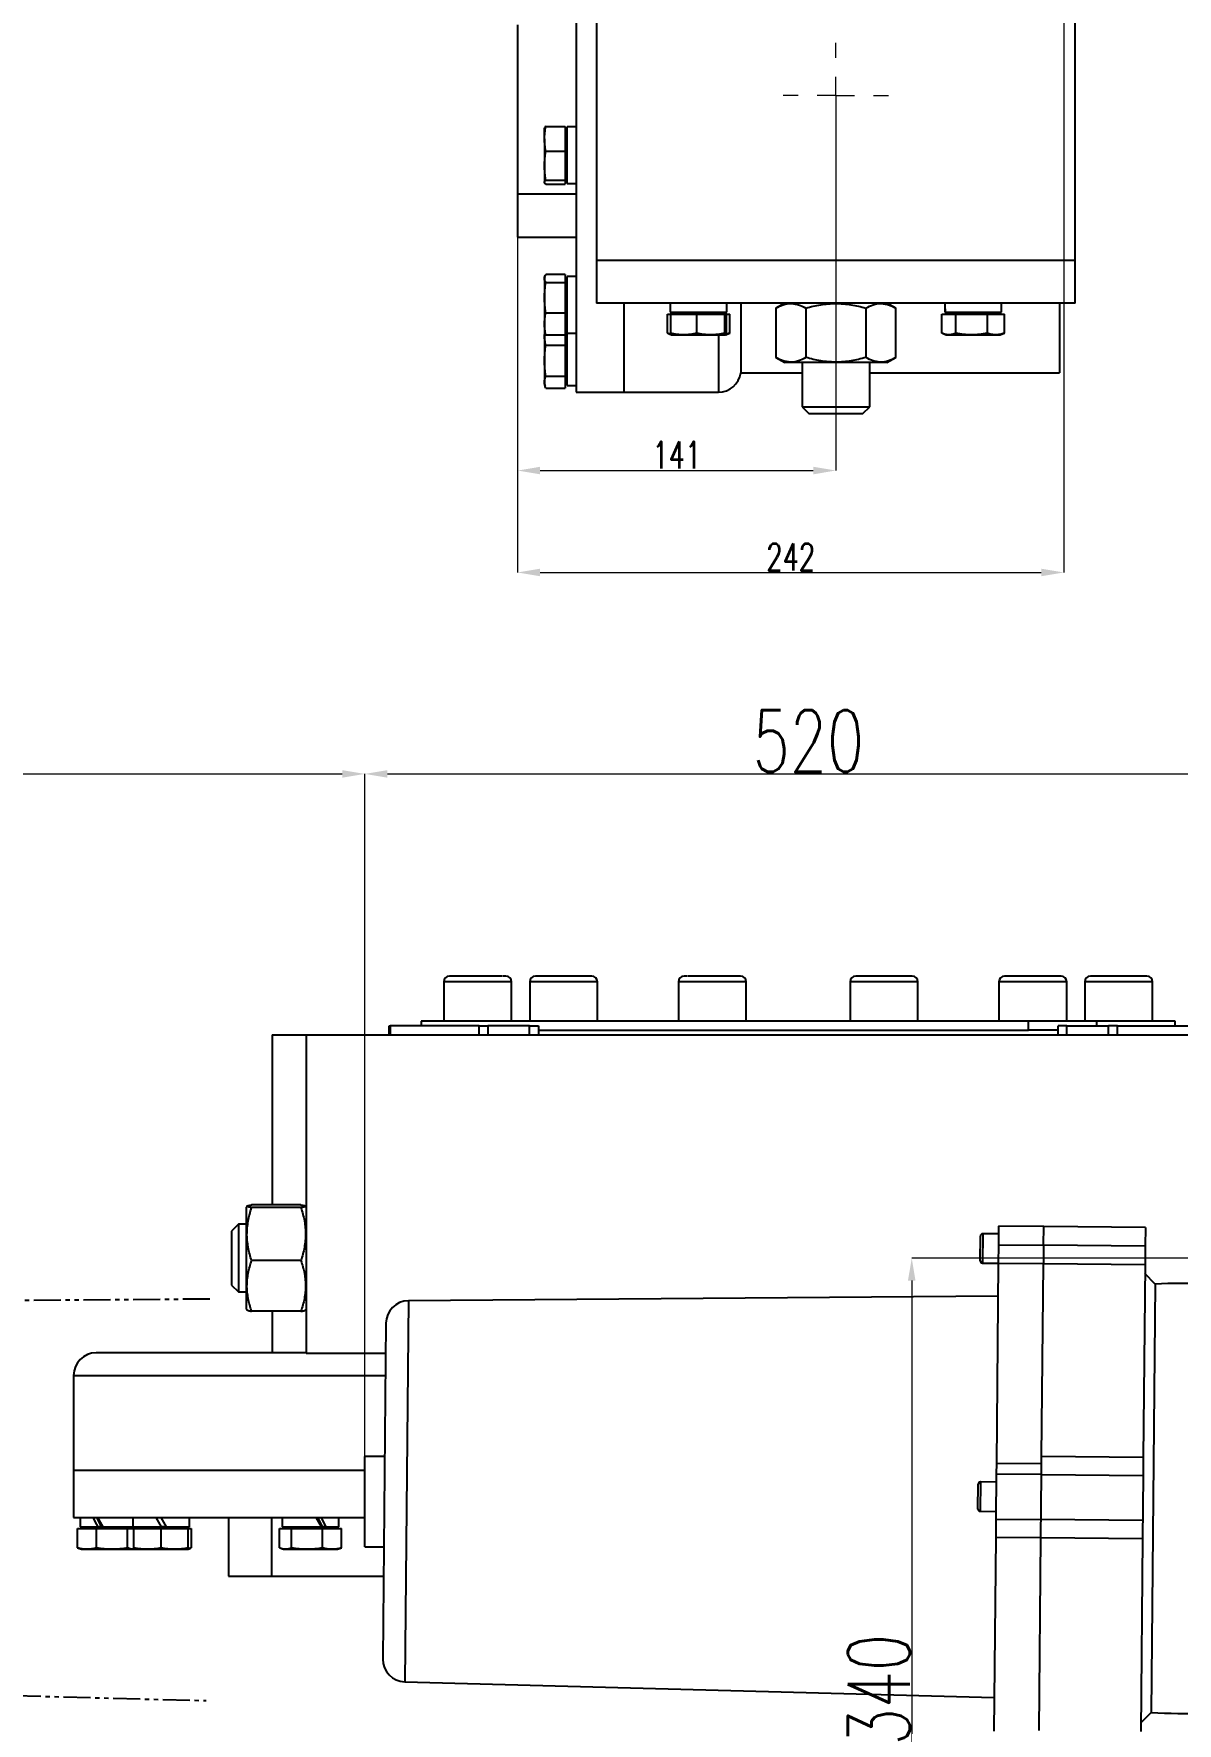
# Model space of a CAD drawing. Header units: millimetres. Extents: x 1486 to 4728, y 464 to 2757.
# Drawn here: x 2248 to 2754, y 871 to 1620 of the extents above; entities that cross this region are included whole.
import ezdxf

# ---------------------------------------------------------------- set-up
doc = ezdxf.new("R2010")
doc.units = ezdxf.units.MM
doc.linetypes.add('双点画线', pattern=[22, 12, -2, 2, -2, 2, -2])
for name, color, linetype, lineweight in [('10', 7, 'Continuous', 0), ('AM_5', 3, 'Continuous', 25), ('FORMAT', 7, 'Continuous', 18), ('标注', 3, 'Continuous', 13)]:
    doc.layers.add(name, color=color, linetype=linetype, lineweight=lineweight)
doc.styles.add('SLDTEXTSTYLE1', font='txt.shx', dxfattribs={"width": 0.7, "bigfont": 'gbcbig.shx'})
doc.dimstyles.new('SLDDIMSTYLE12$0', dxfattribs={"dimtxt": 12, "dimasz": 10, "dimexe": 0, "dimexo": 0.0625, "dimgap": 0.875, "dimtad": 1, "dimdec": 1, "dimlfac": 1.8, "dimrnd": 1e-09, "dimzin": 12, "dimdsep": 46, "dimtxsty": 'SLDTEXTSTYLE1', "dimcen": 0.09, "dimdle": 8.16, "dimclrd": 3, "dimclre": 3, "dimadec": 0, "dimazin": 3, "dimtfac": 1, "dimtdec": 1, "dimtofl": 0, "dimtmove": 0, "dimatfit": 3, "dimfxl": 0, "dimfrac": 2, "dimtolj": 1, "dimlwd": 5, "dimlwe": 5, "dimarcsym": 0})

# ---------------------------------------------------------------- blocks, each defined once
blk = doc.blocks.new('*D60')
at = {"layer": 'AM_5', "color": 3, "lineweight": 5, "transparency": 16777216}
blk.add_line((2394.29, 989.73), (2394.29, 1292.28), dxfattribs=at)
at = {"layer": 'AM_5', "color": 3, "linetype": 'Continuous', "lineweight": 5, "transparency": 16777216}
for p, q in [((2404.29, 1292.28), (2901.41, 1292.28)), ((2911.41, 1077.73), (2911.41, 1292.28))]:
    blk.add_line(p, q, dxfattribs=at)
at = {"layer": 'AM_5', "color": 3, "transparency": 16777216}
for points in [[(2404.29, 1293.94), (2404.29, 1290.61), (2394.29, 1292.28)], [(2901.41, 1293.94), (2901.41, 1290.61), (2911.41, 1292.28)]]:
    blk.add_solid(points, dxfattribs=at)
at = {"layer": 'Defpoints', "color": 0, "transparency": 16777216}
for p in [(2911.41, 1292.28), (2911.41, 1077.67), (2394.29, 989.67)]:
    blk.add_point(p, dxfattribs=at)
at = {"layer": 'AM_5', "color": 0, "transparency": 16777216, "insert": (2590.74, 1306.87), "char_height": 12, "width": 2.3333, "attachment_point": 5, "style": 'SLDTEXTSTYLE1'}
blk.add_mtext('\\A1;{\\H2.28571x;520}', dxfattribs=at)
blk = doc.blocks.new('*D62')
at = {"layer": 'Defpoints', "color": 0, "transparency": 16777216}
for p in [(2394.29, 1292.28), (2394.29, 989.67), (2045.16, 988.3)]:
    blk.add_point(p, dxfattribs=at)
at = {"layer": '标注', "color": 3, "lineweight": 5, "transparency": 16777216}
blk.add_line((2045.16, 988.36), (2045.16, 1292.28), dxfattribs=at)
at = {"layer": '标注', "color": 3, "linetype": 'Continuous', "lineweight": 5, "transparency": 16777216}
for p, q in [((2055.16, 1292.28), (2384.29, 1292.28)), ((2394.29, 989.73), (2394.29, 1292.28))]:
    blk.add_line(p, q, dxfattribs=at)
at = {"layer": '标注', "color": 3, "transparency": 16777216}
for points in [[(2055.16, 1293.94), (2055.16, 1290.61), (2045.16, 1292.28)], [(2384.29, 1293.94), (2384.29, 1290.61), (2394.29, 1292.28)]]:
    blk.add_solid(points, dxfattribs=at)
at = {"layer": '标注', "color": 0, "transparency": 16777216, "insert": (2210.04, 1304.58), "char_height": 10, "attachment_point": 5, "style": 'SLDTEXTSTYLE1'}
blk.add_mtext('\\A1;{\\H2.28571x;L*}', dxfattribs=at)
blk = doc.blocks.new('*D56')
at = {"layer": 'AM_5', "color": 3, "lineweight": 5, "transparency": 16777216}
blk.add_line((2911.34, 1077.67), (2636.54, 1077.67), dxfattribs=at)
at = {"layer": 'AM_5', "color": 3, "linetype": 'Continuous', "lineweight": 5, "transparency": 16777216}
for p, q in [((2636.54, 1067.67), (2636.54, 748.79)), ((2909.45, 738.79), (2636.54, 738.79))]:
    blk.add_line(p, q, dxfattribs=at)
at = {"layer": 'AM_5', "color": 3, "transparency": 16777216}
for points in [[(2634.87, 1067.67), (2638.2, 1067.67), (2636.54, 1077.67)], [(2634.87, 748.79), (2638.2, 748.79), (2636.54, 738.79)]]:
    blk.add_solid(points, dxfattribs=at)
at = {"layer": 'Defpoints', "color": 0, "transparency": 16777216}
for p in [(2911.41, 1077.67), (2636.54, 738.79), (2909.51, 738.79)]:
    blk.add_point(p, dxfattribs=at)
at = {"layer": 'AM_5', "color": 0, "transparency": 16777216, "insert": (2621.95, 886.35), "char_height": 12, "attachment_point": 5, "rotation": 90, "style": 'SLDTEXTSTYLE1'}
blk.add_mtext('\\A1;{\\H2.28571x;340}', dxfattribs=at)
blk = doc.blocks.new('SW_CENTERMARKSYMBOL_10')
at = {"layer": 'FORMAT', "color": 0}
for p, q in [((0, 1.667), (0, 2.333)), ((0, 0), (0, 0.833)), ((-1.667, 0), (-2.333, 0)), ((0, 0), (-0.833, 0)), ((0, 0), (0, -0.833)), ((0, 0), (0.833, 0)), ((1.667, 0), (2.333, 0)), ((0, -1.667), (0, -2.333))]:
    blk.add_line(p, q, dxfattribs=at)
blk = doc.blocks.new('*D69')
at = {"layer": 'AM_5', "color": 3, "linetype": 'Continuous', "lineweight": 5, "transparency": 16777216}
for p, q in [((2602.92, 1592.95), (2602.92, 1426.75)), ((2471.92, 1426.75), (2592.92, 1426.75))]:
    blk.add_line(p, q, dxfattribs=at)
at = {"layer": 'AM_5', "color": 3, "lineweight": 5, "transparency": 16777216}
blk.add_line((2461.92, 1530.07), (2461.92, 1426.75), dxfattribs=at)
at = {"layer": 'AM_5', "color": 3, "transparency": 16777216}
for points in [[(2471.92, 1428.42), (2471.92, 1425.08), (2461.92, 1426.75)], [(2592.92, 1428.42), (2592.92, 1425.08), (2602.92, 1426.75)]]:
    blk.add_solid(points, dxfattribs=at)
at = {"layer": 'Defpoints', "color": 0, "transparency": 16777216}
for p in [(2602.92, 1593.01), (2461.92, 1530.13), (2602.92, 1426.75)]:
    blk.add_point(p, dxfattribs=at)
at = {"layer": 'AM_5', "color": 0, "transparency": 16777216, "insert": (2532.42, 1433.62), "char_height": 12, "attachment_point": 5, "style": 'SLDTEXTSTYLE1'}
blk.add_mtext('\\A1;141', dxfattribs=at)
blk = doc.blocks.new('*D70')
at = {"layer": 'AM_5', "color": 3, "linetype": 'Continuous', "lineweight": 5, "transparency": 16777216}
for p, q in [((2703.92, 1635.61), (2703.92, 1381.57)), ((2471.92, 1381.57), (2693.92, 1381.57))]:
    blk.add_line(p, q, dxfattribs=at)
at = {"layer": 'AM_5', "color": 3, "lineweight": 5, "transparency": 16777216}
blk.add_line((2461.92, 1530.07), (2461.92, 1381.57), dxfattribs=at)
at = {"layer": 'AM_5', "color": 3, "transparency": 16777216}
for points in [[(2471.92, 1383.24), (2471.92, 1379.9), (2461.92, 1381.57)], [(2693.92, 1383.24), (2693.92, 1379.9), (2703.92, 1381.57)]]:
    blk.add_solid(points, dxfattribs=at)
at = {"layer": 'Defpoints', "color": 0, "transparency": 16777216}
for p in [(2703.92, 1635.67), (2461.92, 1530.13), (2703.92, 1381.57)]:
    blk.add_point(p, dxfattribs=at)
at = {"layer": 'AM_5', "color": 0, "transparency": 16777216, "insert": (2582.92, 1388.44), "char_height": 12, "attachment_point": 5, "style": 'SLDTEXTSTYLE1'}
blk.add_mtext('\\A1;242', dxfattribs=at)

msp = doc.modelspace()

# ---------------------------------------------------------------- linework, layer by layer
at = {"color": 7, "linetype": 'Continuous', "lineweight": 25}
for p, q in [((2487.924, 2099.838), (2487.924, 1461.51)), ((2496.924, 1627.01), (2496.924, 1520.01)), ((2708.924, 1520.01), (2708.924, 1627.01)), ((2461.924, 1624.358), (2461.924, 1549.269)), ((2473.824, 1573.794), (2473.824, 1578.489)), ((2473.824, 1573.794), (2473.824, 1561.897)), ((2474.5, 1579.291), (2483.024, 1579.291)), ((2483.024, 1579.291), (2483.024, 1568.298)), ((2483.824, 1577.489), (2483.024, 1578.289)), ((2487.924, 1579.039), (2483.824, 1579.039)), ((2483.824, 1553.939), (2483.824, 1579.039)), ((2474.5, 1568.298), (2483.024, 1568.298)), ((2483.024, 1568.298), (2483.024, 1555.496)), ((2473.824, 1561.897), (2473.824, 1554.592)), ((2474.5, 1555.496), (2483.024, 1555.496)), ((2474.5, 1553.687), (2483.024, 1553.687)), ((2483.024, 1555.496), (2483.024, 1553.687)), ((2483.024, 1554.689), (2483.824, 1555.489)), ((2483.824, 1553.939), (2487.924, 1553.939)), ((2487.924, 1549.269), (2461.924, 1549.269)), ((2461.924, 1549.269), (2461.924, 1530.135)), ((2461.924, 1530.135), (2487.924, 1530.135)), ((2483.024, 1513.649), (2474.5, 1513.649)), ((2483.024, 1513.649), (2483.024, 1510.063)), ((2487.924, 1512.815), (2483.824, 1512.815)), ((2483.824, 1487.715), (2483.824, 1512.815)), ((2496.924, 1520.01), (2496.924, 1501.01)), ((2496.924, 1520.01), (2708.924, 1520.01)), ((2708.924, 1501.01), (2708.924, 1520.01)), ((2473.98, 1512.692), (2473.824, 1512.265)), ((2473.824, 1512.265), (2473.824, 1511.856)), ((2473.824, 1511.856), (2473.824, 1503.371)), ((2474.5, 1510.063), (2483.024, 1510.063)), ((2483.824, 1511.265), (2483.024, 1512.065)), ((2483.024, 1510.063), (2483.024, 1496.679)), ((2473.824, 1503.371), (2473.824, 1491.78)), ((2708.924, 1501.01), (2496.924, 1501.01)), ((2508.924, 1501.01), (2508.924, 1461.51)), ((2529.563, 1501.01), (2529.563, 1496.91)), ((2554.663, 1496.91), (2554.663, 1501.01)), ((2560.811, 1501.01), (2560.811, 1470.01)), ((2580.299, 1501.01), (2576.366, 1498.739)), ((2576.366, 1498.739), (2576.366, 1476.881)), ((2589.645, 1498.739), (2589.645, 1476.881)), ((2616.204, 1498.739), (2616.204, 1476.881)), ((2629.483, 1498.739), (2625.549, 1501.01)), ((2629.483, 1476.881), (2629.483, 1498.739)), ((2651.186, 1501.01), (2651.186, 1496.91)), ((2676.286, 1496.91), (2676.286, 1501.01)), ((2701.924, 1501.01), (2701.924, 1470.01)), ((2473.824, 1491.78), (2473.824, 1488.265)), ((2474.5, 1496.679), (2483.024, 1496.679)), ((2483.024, 1496.679), (2483.024, 1486.881)), ((2528.283, 1487.586), (2528.283, 1496.11)), ((2528.283, 1496.11), (2529.714, 1496.11)), ((2529.563, 1496.91), (2554.663, 1496.91)), ((2529.714, 1496.11), (2529.714, 1487.586)), ((2529.714, 1496.11), (2541.269, 1496.11)), ((2531.113, 1496.91), (2530.313, 1496.11)), ((2541.269, 1487.586), (2541.269, 1496.11)), ((2541.269, 1496.11), (2553.669, 1496.11)), ((2553.913, 1496.11), (2553.113, 1496.91)), ((2553.669, 1487.586), (2553.669, 1496.11)), ((2553.669, 1496.11), (2554.513, 1496.11)), ((2554.513, 1487.586), (2554.513, 1496.11)), ((2554.513, 1496.11), (2555.944, 1496.11)), ((2555.944, 1487.586), (2555.944, 1496.11)), ((2649.905, 1487.586), (2649.905, 1496.11)), ((2649.905, 1496.11), (2656.089, 1496.11)), ((2651.186, 1496.91), (2651.411, 1496.91)), ((2651.411, 1496.91), (2676.286, 1496.91)), ((2652.736, 1496.91), (2651.936, 1496.11)), ((2656.089, 1487.586), (2656.089, 1496.11)), ((2656.089, 1496.11), (2669.92, 1496.11)), ((2669.92, 1496.11), (2669.92, 1487.586)), ((2669.92, 1496.11), (2677.566, 1496.11)), ((2675.536, 1496.11), (2674.736, 1496.91)), ((2677.566, 1487.586), (2677.566, 1496.11)), ((2473.824, 1488.265), (2473.98, 1487.838)), ((2473.824, 1488.265), (2473.824, 1486.53)), ((2473.824, 1486.53), (2473.943, 1487.938)), ((2473.824, 1486.53), (2473.824, 1475.444)), ((2474.5, 1486.881), (2483.024, 1486.881)), ((2483.024, 1488.465), (2483.824, 1489.265)), ((2483.024, 1486.881), (2483.024, 1482.313)), ((2483.824, 1488.01), (2483.197, 1488.637)), ((2483.824, 1487.715), (2487.924, 1487.715)), ((2483.824, 1464.46), (2483.824, 1487.715)), ((2528.695, 1487.426), (2530.113, 1486.91)), ((2530.136, 1486.91), (2535.491, 1486.91)), ((2535.491, 1486.91), (2547.469, 1486.91)), ((2547.469, 1486.91), (2554.091, 1486.91)), ((2550.924, 1486.91), (2550.924, 1461.51)), ((2554.113, 1486.91), (2555.532, 1487.426)), ((2555.944, 1487.586), (2554.335, 1487.166)), ((2555.523, 1487.45), (2555.944, 1487.586)), ((2650.317, 1487.426), (2651.736, 1486.91)), ((2651.736, 1486.91), (2652.997, 1486.91)), ((2652.997, 1486.91), (2663.005, 1486.91)), ((2663.005, 1486.91), (2673.743, 1486.91)), ((2673.743, 1486.91), (2675.736, 1486.91)), ((2675.736, 1486.91), (2677.154, 1487.426)), ((2677.146, 1487.45), (2677.566, 1487.586)), ((2473.824, 1475.444), (2473.824, 1465.924)), ((2474.5, 1482.313), (2483.024, 1482.313)), ((2483.024, 1482.313), (2483.024, 1468.575)), ((2576.366, 1476.881), (2580.299, 1474.61)), ((2625.549, 1474.61), (2629.483, 1476.881)), ((2474.5, 1468.575), (2483.024, 1468.575)), ((2483.024, 1468.575), (2483.024, 1463.272)), ((2560.811, 1470.01), (2587.924, 1470.01)), ((2625.549, 1474.61), (2580.299, 1474.61)), ((2587.924, 1474.61), (2587.924, 1455.01)), ((2617.924, 1455.01), (2617.924, 1474.61)), ((2617.924, 1470.01), (2701.924, 1470.01)), ((2473.824, 1465.924), (2473.824, 1465.01)), ((2473.824, 1465.01), (2474.188, 1464.011)), ((2474.5, 1463.272), (2483.024, 1463.272)), ((2483.024, 1465.21), (2483.824, 1466.01)), ((2483.824, 1464.46), (2487.924, 1464.46)), ((2487.924, 1461.51), (2508.924, 1461.51)), ((2508.924, 1461.51), (2550.924, 1461.51)), ((2587.924, 1455.01), (2590.924, 1452.01)), ((2587.924, 1455.01), (2617.924, 1455.01)), ((2614.924, 1452.01), (2617.924, 1455.01)), ((2590.924, 1452.01), (2614.924, 1452.01)), ((2429.245, 1200.167), (2429.245, 1182.667)), ((2459.245, 1200.167), (2429.245, 1200.167)), ((2459.245, 1182.667), (2459.245, 1200.167)), ((2467.292, 1200.167), (2467.292, 1182.667)), ((2497.292, 1200.167), (2467.292, 1200.167)), ((2497.292, 1182.667), (2497.292, 1200.167)), ((2533.19, 1200.167), (2533.19, 1182.667)), ((2563.19, 1200.167), (2533.19, 1200.167)), ((2563.19, 1182.667), (2563.19, 1200.167)), ((2609.283, 1200.167), (2609.283, 1182.667)), ((2639.283, 1200.167), (2609.283, 1200.167)), ((2639.283, 1182.667), (2639.283, 1200.167)), ((2675.181, 1200.167), (2675.181, 1182.667)), ((2705.181, 1200.167), (2675.181, 1200.167)), ((2705.181, 1182.667), (2705.181, 1200.167)), ((2713.228, 1200.167), (2713.228, 1182.667)), ((2743.228, 1200.167), (2713.228, 1200.167)), ((2743.228, 1182.667), (2743.228, 1200.167)), ((2353.237, 1176.667), (2353.237, 1101.214)), ((2353.237, 1176.667), (2368.237, 1176.667)), ((2368.237, 1176.667), (2368.237, 1035.553)), ((2368.237, 1176.667), (2808.746, 1176.667)), ((2404.987, 1176.667), (2404.987, 1180.667)), ((2404.987, 1180.667), (2405.421, 1180.667)), ((2405.421, 1180.667), (2405.421, 1176.667)), ((2444.857, 1180.667), (2405.421, 1180.667)), ((2419.237, 1182.667), (2419.237, 1180.667)), ((2688.239, 1182.667), (2419.237, 1182.667)), ((2444.857, 1176.667), (2444.857, 1180.667)), ((2444.857, 1180.667), (2448.8, 1180.667)), ((2448.8, 1180.667), (2448.8, 1176.667)), ((2448.96, 1180.667), (2448.8, 1180.667)), ((2448.96, 1176.667), (2448.96, 1180.667)), ((2467.204, 1180.667), (2448.96, 1180.667)), ((2467.204, 1176.667), (2467.204, 1180.667)), ((2467.204, 1180.667), (2471.147, 1180.667)), ((2471.147, 1180.667), (2471.147, 1176.667)), ((2471.147, 1178.667), (2688.239, 1178.667)), ((2688.239, 1178.667), (2688.239, 1182.667)), ((2718.465, 1182.667), (2688.239, 1182.667)), ((2701.351, 1178.667), (2688.239, 1178.667)), ((2701.351, 1176.667), (2701.351, 1180.667)), ((2705.295, 1180.667), (2701.351, 1180.667)), ((2705.295, 1176.667), (2705.295, 1180.667)), ((2705.295, 1180.667), (2723.698, 1180.667)), ((2753.237, 1182.667), (2718.465, 1182.667)), ((2718.465, 1180.667), (2718.465, 1182.667)), ((2723.698, 1176.667), (2723.698, 1180.667)), ((2727.642, 1180.667), (2723.698, 1180.667)), ((2727.642, 1176.667), (2727.642, 1180.667)), ((2727.642, 1180.667), (2767.078, 1180.667)), ((2753.237, 1180.667), (2753.237, 1182.667)), ((2365.966, 1101.214), (2344.107, 1101.214)), ((2342.066, 1100.689), (2341.837, 1100.292)), ((2341.837, 1055.042), (2341.837, 1100.292)), ((2365.966, 1100.077), (2344.107, 1100.077)), ((2368.237, 1100.292), (2367.976, 1100.742)), ((2338.237, 1092.667), (2335.237, 1089.667)), ((2335.237, 1089.667), (2335.237, 1065.667)), ((2341.837, 1092.667), (2338.237, 1092.667)), ((2338.237, 1092.667), (2338.237, 1062.667)), ((2666.884, 1076.429), (2666.986, 1087.429)), ((2667.995, 1088.42), (2667.875, 1075.42)), ((2674.995, 1088.355), (2667.995, 1088.42)), ((2675.027, 1091.855), (2674.95, 1083.503)), ((2695.026, 1091.67), (2675.027, 1091.855)), ((2694.949, 1083.318), (2695.026, 1091.67)), ((2740.024, 1091.253), (2695.026, 1091.67)), ((2740.024, 1091.253), (2739.947, 1082.901)), ((2674.95, 1083.503), (2674.874, 1075.299)), ((2674.95, 1083.503), (2694.949, 1083.318)), ((2694.949, 1083.318), (2694.873, 1075.114)), ((2739.947, 1082.901), (2694.949, 1083.318)), ((2739.947, 1082.901), (2739.871, 1074.698)), ((2365.966, 1076.53), (2344.107, 1076.53)), ((2667.875, 1075.42), (2674.875, 1075.355)), ((2674.874, 1075.299), (2674.055, 986.813)), ((2694.873, 1075.114), (2674.874, 1075.299)), ((2694.083, 989.685), (2694.873, 1075.114)), ((2739.871, 1074.698), (2694.873, 1075.114)), ((2739.871, 1074.698), (2739.081, 989.269)), ((2335.237, 1065.667), (2338.237, 1062.667)), ((2744.366, 1066.14), (2739.836, 1070.847)), ((2744.366, 1066.14), (2743.488, 971.216)), ((2338.237, 1062.667), (2341.837, 1062.667)), ((2413.535, 1058.714), (2411.972, 889.839)), ((2674.74, 1060.856), (2413.535, 1058.714)), ((2341.837, 1055.042), (2342.066, 1054.644)), ((2365.966, 1054.12), (2344.107, 1054.12)), ((2353.237, 1054.12), (2353.237, 1035.667)), ((2367.976, 1054.591), (2368.237, 1055.042)), ((2403.617, 1048.807), (2402.239, 899.928)), ((2368.237, 1035.553), (2403.495, 1035.553)), ((2265.237, 1025.667), (2265.237, 983.667)), ((2265.237, 1025.667), (2403.403, 1025.667)), ((2403.07, 989.667), (2394.289, 989.667)), ((2394.289, 969.667), (2394.289, 989.667)), ((2694.007, 981.538), (2694.083, 989.685)), ((2739.081, 989.269), (2694.083, 989.685)), ((2739.081, 989.269), (2739.005, 981.121)), ((2265.237, 983.667), (2265.237, 962.667)), ((2265.237, 983.667), (2394.289, 983.667)), ((2674.009, 981.859), (2673.825, 961.997)), ((2674.055, 986.813), (2674.009, 981.859)), ((2694.008, 981.674), (2674.009, 981.859)), ((2674.055, 986.813), (2694.054, 986.628)), ((2693.749, 953.664), (2694.007, 981.538)), ((2739.005, 981.121), (2694.007, 981.538)), ((2739.005, 981.121), (2738.747, 953.248)), ((2665.866, 966.434), (2665.968, 977.434)), ((2666.977, 978.424), (2666.857, 965.425)), ((2673.977, 978.36), (2666.977, 978.424)), ((2394.289, 949.667), (2394.289, 969.667)), ((2743.488, 971.216), (2742.609, 876.292)), ((2265.237, 962.667), (2394.289, 962.667)), ((2268.187, 962.667), (2268.187, 958.567)), ((2268.187, 958.567), (2275.934, 958.567)), ((2269.737, 958.567), (2268.937, 957.767)), ((2275.934, 958.567), (2276.527, 958.567)), ((2278.207, 958.567), (2276.527, 958.567)), ((2278.207, 958.567), (2291.441, 958.567)), ((2291.441, 962.667), (2291.441, 958.567)), ((2291.441, 958.567), (2303.991, 958.567)), ((2292.364, 957.939), (2291.737, 958.567)), ((2292.991, 958.567), (2292.191, 957.767)), ((2301.624, 962.667), (2303.991, 958.567)), ((2306.358, 958.567), (2303.991, 962.667)), ((2306.358, 958.567), (2303.991, 958.567)), ((2306.358, 958.567), (2316.541, 958.567)), ((2315.791, 957.767), (2314.991, 958.567)), ((2316.541, 958.567), (2316.541, 962.667)), ((2333.861, 962.667), (2333.861, 936.667)), ((2352.995, 936.667), (2352.995, 962.667)), ((2357.665, 962.667), (2357.665, 958.567)), ((2357.665, 958.567), (2375.018, 958.567)), ((2359.215, 958.567), (2358.415, 957.767)), ((2376.513, 958.567), (2375.018, 958.567)), ((2376.513, 958.567), (2377.119, 958.567)), ((2377.119, 958.567), (2382.765, 958.567)), ((2382.015, 957.767), (2381.215, 958.567)), ((2382.765, 958.567), (2382.765, 962.667)), ((2666.857, 965.425), (2673.857, 965.36)), ((2673.825, 961.997), (2673.75, 953.849)), ((2673.825, 961.997), (2693.825, 961.812)), ((2738.823, 961.395), (2693.825, 961.812)), ((2266.999, 949.242), (2266.999, 957.767)), ((2266.999, 957.767), (2275.434, 957.767)), ((2275.434, 949.242), (2275.434, 957.767)), ((2275.434, 957.767), (2289.172, 957.767)), ((2289.172, 949.242), (2289.172, 957.767)), ((2289.172, 957.767), (2291.991, 957.767)), ((2291.991, 949.242), (2291.991, 957.767)), ((2291.991, 957.767), (2303.991, 957.767)), ((2303.991, 949.242), (2303.991, 957.767)), ((2303.991, 957.767), (2315.991, 957.767)), ((2315.991, 949.242), (2315.991, 957.767)), ((2315.991, 957.767), (2317.376, 957.767)), ((2317.376, 957.767), (2317.376, 949.242)), ((2356.478, 949.242), (2356.478, 957.767)), ((2356.478, 957.767), (2361.78, 957.767)), ((2361.78, 949.242), (2361.78, 957.767)), ((2361.78, 957.767), (2375.518, 957.767)), ((2375.518, 949.242), (2375.518, 957.767)), ((2375.518, 957.767), (2383.953, 957.767)), ((2383.953, 949.242), (2383.953, 957.767)), ((2673.75, 953.849), (2672.955, 867.935)), ((2693.749, 953.664), (2673.75, 953.849)), ((2692.959, 868.235), (2693.749, 953.664)), ((2738.747, 953.248), (2693.749, 953.664)), ((2738.747, 953.248), (2737.957, 867.819)), ((2266.999, 949.242), (2267.748, 948.96)), ((2267.737, 948.93), (2268.737, 948.567)), ((2268.737, 948.567), (2271.216, 948.567)), ((2271.216, 948.567), (2282.303, 948.567)), ((2282.303, 948.567), (2291.823, 948.567)), ((2291.823, 948.567), (2291.991, 948.567)), ((2291.991, 948.567), (2297.991, 948.567)), ((2297.991, 948.567), (2309.991, 948.567)), ((2309.991, 948.567), (2315.991, 948.567)), ((2317.376, 949.242), (2315.991, 948.96)), ((2315.991, 948.567), (2316.418, 948.722)), ((2357.216, 948.93), (2358.215, 948.567)), ((2358.215, 948.567), (2359.129, 948.567)), ((2359.129, 948.567), (2368.649, 948.567)), ((2368.649, 948.567), (2379.736, 948.567)), ((2379.736, 948.567), (2382.215, 948.567)), ((2382.215, 948.567), (2383.215, 948.93)), ((2383.204, 948.961), (2383.953, 949.242)), ((2394.289, 949.667), (2402.7, 949.667)), ((2333.861, 936.667), (2352.995, 936.667)), ((2352.995, 936.667), (2402.579, 936.667)), ((2411.972, 889.839), (2673.093, 882.864)), ((2737.992, 871.67), (2742.609, 876.292))]:
    msp.add_line(p, q, dxfattribs=at)
at = {"color": 7, "linetype": '双点画线', "lineweight": 25}
for p, q in [((2325.613, 1059.487), (2064.408, 1057.345)), ((2062.845, 888.47), (2323.966, 881.494))]:
    msp.add_line(p, q, dxfattribs=at)
at = {"color": 7, "linetype": 'Continuous', "lineweight": 25}
for centre, radius, start, end in [((2550.924, 1471.51), 10, 270, 351.373073), ((2431.745, 1200.167), 2.5, 90, 180), ((2456.745, 1200.167), 2.5, 0, 90), ((2469.792, 1200.167), 2.5, 90, 180), ((2494.792, 1200.167), 2.5, 0, 90), ((2535.69, 1200.167), 2.5, 90, 180), ((2560.69, 1200.167), 2.5, 0, 90), ((2611.783, 1200.167), 2.5, 90, 180), ((2636.783, 1200.167), 2.5, 0, 90), ((2677.681, 1200.167), 2.5, 90, 180), ((2702.681, 1200.167), 2.5, 0, 90), ((2715.728, 1200.167), 2.5, 90, 180), ((2740.728, 1200.167), 2.5, 0, 90), ((2667.986, 1087.42), 1, 89.469753, 179.469753), ((2667.884, 1076.42), 1, 179.469753, 269.469753), ((2756.072, 814.121), 252.291, 87.582591, 92.659251), ((2413.617, 1048.715), 10, 90.469753, 179.469753), ((2275.237, 1025.667), 10, 90, 180), ((2666.968, 977.424), 1, 89.469753, 179.469753), ((2666.866, 966.425), 1, 179.469753, 269.469753), ((2412.239, 899.836), 10, 179.469753, 268.469753), ((2758.977, 1128.051), 252.291, 266.280255, 277.033867)]:
    msp.add_arc(centre, radius, start, end, dxfattribs=at)
for centre, major_axis, ratio, start_param, end_param in [((2663.736, 1501.01), (0, 21.737), 0.5773503, 1.5707963, 1.7605494), ((2663.736, 1496.91), (0, 21.737), 0.5773503, 1.4763478, 1.5707963), ((2280.737, 958.567), (-11.995, 21.641), 0.1705254, 1.2868035, 1.4765566), ((2280.737, 958.567), (-8.076, 14.571), 0.1705254, 1.1926224, 1.4765566), ((2280.737, 962.667), (-11.995, 21.641), 0.1705254, 1.4765566, 1.6663097), ((2370.215, 958.567), (-11.995, 21.641), 0.1705254, 4.6181492, 4.8079023), ((2370.215, 962.667), (-8.076, 14.571), 0.1705254, 4.3342151, 4.6181492), ((2370.215, 962.667), (-11.995, 21.641), 0.1705254, 4.4283961, 4.6181492)]:
    msp.add_ellipse(centre, major_axis=major_axis, ratio=ratio, start_param=start_param, end_param=end_param, dxfattribs=at)
for points, knots in [([(2473.824, 1573.794), (2473.824, 1574.719), (2473.887, 1575.639), (2474.121, 1577.47), (2474.292, 1578.382), (2474.5, 1579.291)], [0, 0, 0, 0, 0.5, 0.5, 1, 1, 1, 1]), ([(2474.5, 1579.291), (2474.292, 1579.141), (2474.121, 1578.991), (2473.887, 1578.69), (2473.824, 1578.538), (2473.824, 1578.386)], [0, 0, 0, 0, 0.5, 0.5, 1, 1, 1, 1]), ([(2474.5, 1568.298), (2474.292, 1569.206), (2474.121, 1570.118), (2473.887, 1571.949), (2473.824, 1572.869), (2473.824, 1573.794)], [0, 0, 0, 0, 0.5, 0.5, 1, 1, 1, 1]), ([(2473.824, 1561.897), (2473.824, 1562.974), (2473.887, 1564.045), (2474.121, 1566.178), (2474.292, 1567.239), (2474.5, 1568.298)], [0, 0, 0, 0, 0.5, 0.5, 1, 1, 1, 1]), ([(2474.5, 1555.496), (2474.292, 1556.554), (2474.121, 1557.616), (2473.887, 1559.749), (2473.824, 1560.82), (2473.824, 1561.897)], [0, 0, 0, 0, 0.5, 0.5, 1, 1, 1, 1]), ([(2473.824, 1554.592), (2473.824, 1554.744), (2473.887, 1554.895), (2474.121, 1555.196), (2474.292, 1555.346), (2474.5, 1555.496)], [0, 0, 0, 0, 0.5, 0.5, 1, 1, 1, 1]), ([(2474.5, 1553.687), (2474.292, 1553.837), (2474.121, 1553.987), (2473.887, 1554.288), (2473.824, 1554.439), (2473.824, 1554.592)], [0, 0, 0, 0, 0.5, 0.5, 1, 1, 1, 1]), ([(2473.824, 1511.856), (2473.824, 1512.158), (2473.887, 1512.458), (2474.121, 1513.055), (2474.292, 1513.353), (2474.5, 1513.649)], [0, 0, 0, 0, 0.5, 0.5, 1, 1, 1, 1]), ([(2474.5, 1510.063), (2474.292, 1510.359), (2474.121, 1510.657), (2473.887, 1511.254), (2473.824, 1511.554), (2473.824, 1511.856)], [0, 0, 0, 0, 0.5, 0.5, 1, 1, 1, 1]), ([(2473.824, 1503.371), (2473.824, 1504.497), (2473.887, 1505.617), (2474.121, 1507.847), (2474.292, 1508.957), (2474.5, 1510.063)], [0, 0, 0, 0, 0.5, 0.5, 1, 1, 1, 1]), ([(2474.5, 1496.679), (2474.292, 1497.785), (2474.121, 1498.895), (2473.887, 1501.125), (2473.824, 1502.245), (2473.824, 1503.371)], [0, 0, 0, 0, 0.5, 0.5, 1, 1, 1, 1]), ([(2576.366, 1498.739), (2577.45, 1499.365), (2578.542, 1499.881), (2580.749, 1500.596), (2581.864, 1500.792), (2583.275, 1500.794), (2583.559, 1500.782), (2584.124, 1500.735), (2584.405, 1500.699), (2585.247, 1500.559), (2585.804, 1500.42), (2587.465, 1499.883), (2588.56, 1499.366), (2589.645, 1498.739)], [0, 0, 0, 0, 0.25, 0.25, 0.5, 0.5, 0.5625, 0.5625, 0.625, 0.625, 0.75, 0.75, 1, 1, 1, 1]), ([(2589.645, 1498.739), (2591.814, 1499.365), (2593.998, 1499.881), (2598.411, 1500.596), (2600.641, 1500.792), (2603.464, 1500.794), (2604.031, 1500.782), (2605.16, 1500.735), (2605.723, 1500.699), (2607.406, 1500.559), (2608.52, 1500.42), (2611.844, 1499.883), (2614.033, 1499.366), (2616.204, 1498.739)], [0, 0, 0, 0, 0.25, 0.25, 0.5, 0.5, 0.5625, 0.5625, 0.625, 0.625, 0.75, 0.75, 1, 1, 1, 1]), ([(2616.204, 1498.739), (2617.288, 1499.365), (2618.38, 1499.881), (2620.586, 1500.596), (2621.701, 1500.792), (2623.113, 1500.794), (2623.396, 1500.782), (2623.961, 1500.735), (2624.242, 1500.699), (2625.084, 1500.559), (2625.641, 1500.42), (2627.303, 1499.883), (2628.397, 1499.366), (2629.483, 1498.739)], [0, 0, 0, 0, 0.25, 0.25, 0.5, 0.5, 0.5625, 0.5625, 0.625, 0.625, 0.75, 0.75, 1, 1, 1, 1]), ([(2473.824, 1491.78), (2473.824, 1492.604), (2473.887, 1493.424), (2474.121, 1495.056), (2474.292, 1495.869), (2474.5, 1496.679)], [0, 0, 0, 0, 0.5, 0.5, 1, 1, 1, 1]), ([(2474.5, 1486.881), (2474.292, 1487.691), (2474.121, 1488.503), (2473.887, 1490.135), (2473.824, 1490.955), (2473.824, 1491.78)], [0, 0, 0, 0, 0.5, 0.5, 1, 1, 1, 1]), ([(2474.5, 1482.313), (2474.292, 1483.01), (2474.121, 1483.709), (2473.887, 1485.115), (2473.824, 1485.821), (2473.824, 1486.53)], [0, 0, 0, 0, 0.5, 0.5, 1, 1, 1, 1]), ([(2473.99, 1487.841), (2473.994, 1487.82), (2474.055, 1487.497), (2474.285, 1487.178), (2474.5, 1486.881)], [0, 0, 0, 0, 0.0663192, 1, 1, 1, 1]), ([(2529.941, 1487.075), (2529.904, 1487.08), (2529.346, 1487.14), (2528.796, 1487.371), (2528.283, 1487.586)], [0, 0, 0, 0, 0.06742555, 1, 1, 1, 1]), ([(2535.491, 1486.91), (2534.519, 1486.91), (2533.552, 1486.973), (2531.627, 1487.207), (2530.669, 1487.377), (2529.714, 1487.586)], [0, 0, 0, 0, 0.5, 0.5, 1, 1, 1, 1]), ([(2529.714, 1487.586), (2529.783, 1487.377), (2529.853, 1487.207), (2529.994, 1486.973), (2530.065, 1486.91), (2530.136, 1486.91)], [0, 0, 0, 0, 0.5, 0.5, 1, 1, 1, 1]), ([(2541.269, 1487.586), (2540.314, 1487.377), (2539.356, 1487.207), (2537.431, 1486.973), (2536.464, 1486.91), (2535.491, 1486.91)], [0, 0, 0, 0, 0.5, 0.5, 1, 1, 1, 1]), ([(2547.469, 1486.91), (2546.426, 1486.91), (2545.388, 1486.973), (2543.323, 1487.207), (2542.294, 1487.377), (2541.269, 1487.586)], [0, 0, 0, 0, 0.5, 0.5, 1, 1, 1, 1]), ([(2553.669, 1487.586), (2552.644, 1487.377), (2551.616, 1487.207), (2549.55, 1486.973), (2548.512, 1486.91), (2547.469, 1486.91)], [0, 0, 0, 0, 0.5, 0.5, 1, 1, 1, 1]), ([(2554.091, 1486.91), (2554.02, 1486.91), (2553.949, 1486.973), (2553.809, 1487.207), (2553.739, 1487.377), (2553.669, 1487.586)], [0, 0, 0, 0, 0.5, 0.5, 1, 1, 1, 1]), ([(2554.513, 1487.586), (2554.443, 1487.377), (2554.373, 1487.207), (2554.233, 1486.973), (2554.162, 1486.91), (2554.091, 1486.91)], [0, 0, 0, 0, 0.5, 0.5, 1, 1, 1, 1]), ([(2652.997, 1486.91), (2652.477, 1486.91), (2651.959, 1486.973), (2650.929, 1487.207), (2650.416, 1487.377), (2649.905, 1487.586)], [0, 0, 0, 0, 0.5, 0.5, 1, 1, 1, 1]), ([(2656.089, 1487.586), (2655.578, 1487.377), (2655.065, 1487.207), (2654.035, 1486.973), (2653.517, 1486.91), (2652.997, 1486.91)], [0, 0, 0, 0, 0.5, 0.5, 1, 1, 1, 1]), ([(2663.005, 1486.91), (2661.841, 1486.91), (2660.684, 1486.973), (2658.38, 1487.207), (2657.233, 1487.377), (2656.089, 1487.586)], [0, 0, 0, 0, 0.5, 0.5, 1, 1, 1, 1]), ([(2669.92, 1487.586), (2668.777, 1487.377), (2667.63, 1487.207), (2665.326, 1486.973), (2664.168, 1486.91), (2663.005, 1486.91)], [0, 0, 0, 0, 0.5, 0.5, 1, 1, 1, 1]), ([(2673.743, 1486.91), (2673.1, 1486.91), (2672.46, 1486.973), (2671.186, 1487.207), (2670.552, 1487.377), (2669.92, 1487.586)], [0, 0, 0, 0, 0.5, 0.5, 1, 1, 1, 1]), ([(2677.566, 1487.586), (2676.934, 1487.377), (2676.3, 1487.207), (2675.026, 1486.973), (2674.386, 1486.91), (2673.743, 1486.91)], [0, 0, 0, 0, 0.5, 0.5, 1, 1, 1, 1]), ([(2473.824, 1475.444), (2473.824, 1476.599), (2473.887, 1477.749), (2474.121, 1480.038), (2474.292, 1481.177), (2474.5, 1482.313)], [0, 0, 0, 0, 0.5, 0.5, 1, 1, 1, 1]), ([(2474.5, 1468.575), (2474.292, 1469.71), (2474.121, 1470.85), (2473.887, 1473.138), (2473.824, 1474.288), (2473.824, 1475.444)], [0, 0, 0, 0, 0.5, 0.5, 1, 1, 1, 1]), ([(2589.645, 1476.881), (2588.561, 1476.255), (2587.469, 1475.739), (2585.262, 1475.024), (2584.148, 1474.828), (2582.736, 1474.826), (2582.453, 1474.838), (2581.888, 1474.885), (2581.606, 1474.921), (2580.765, 1475.061), (2580.208, 1475.2), (2578.546, 1475.737), (2577.452, 1476.254), (2576.366, 1476.881)], [0, 0, 0, 0, 0.25, 0.25, 0.5, 0.5, 0.5625, 0.5625, 0.625, 0.625, 0.75, 0.75, 1, 1, 1, 1]), ([(2616.204, 1476.881), (2614.035, 1476.255), (2611.851, 1475.739), (2607.438, 1475.024), (2605.208, 1474.828), (2602.385, 1474.826), (2601.818, 1474.838), (2600.688, 1474.885), (2600.126, 1474.921), (2598.443, 1475.061), (2597.329, 1475.2), (2594.005, 1475.737), (2591.816, 1476.254), (2589.645, 1476.881)], [0, 0, 0, 0, 0.25, 0.25, 0.5, 0.5, 0.5625, 0.5625, 0.625, 0.625, 0.75, 0.75, 1, 1, 1, 1]), ([(2629.483, 1476.881), (2628.398, 1476.255), (2627.306, 1475.739), (2625.1, 1475.024), (2623.985, 1474.828), (2622.573, 1474.826), (2622.29, 1474.838), (2621.725, 1474.885), (2621.444, 1474.921), (2620.602, 1475.061), (2620.045, 1475.2), (2618.384, 1475.737), (2617.289, 1476.254), (2616.204, 1476.881)], [0, 0, 0, 0, 0.25, 0.25, 0.5, 0.5, 0.5625, 0.5625, 0.625, 0.625, 0.75, 0.75, 1, 1, 1, 1]), ([(2473.824, 1465.924), (2473.824, 1466.37), (2473.887, 1466.813), (2474.121, 1467.697), (2474.292, 1468.137), (2474.5, 1468.575)], [0, 0, 0, 0, 0.5, 0.5, 1, 1, 1, 1]), ([(2474.5, 1463.272), (2474.292, 1463.711), (2474.121, 1464.15), (2473.887, 1465.034), (2473.824, 1465.477), (2473.824, 1465.924)], [0, 0, 0, 0, 0.5, 0.5, 1, 1, 1, 1]), ([(2455.071, 1202.667), (2454.654, 1202.667), (2453.797, 1202.667), (2452.03, 1202.667), (2449.911, 1202.667), (2447.503, 1202.667), (2444.961, 1202.667), (2442.44, 1202.667), (2440.088, 1202.667), (2437.961, 1202.667), (2436.047, 1202.667), (2434.366, 1202.667), (2432.998, 1202.667), (2432.11, 1202.667), (2431.711, 1202.667), (2431.781, 1202.667), (2431.796, 1202.667)], [0, 0, 0, 0, 0.0699123, 0.1440123, 0.2211929, 0.3000114, 0.3788299, 0.4560105, 0.5301105, 0.6000227, 0.669935, 0.744035, 0.8212156, 0.9000341, 0.9788526, 1, 1, 1, 1]), ([(2456.695, 1202.667), (2456.709, 1202.667), (2456.779, 1202.667), (2456.409, 1202.667), (2455.748, 1202.667), (2455.421, 1202.667)], [0, 0, 0, 0, 0.1194517, 0.5646608, 1, 1, 1, 1]), ([(2494.792, 1202.667), (2494.792, 1202.667), (2493.475, 1202.667), (2488.787, 1202.667), (2485.607, 1202.667), (2478.977, 1202.667), (2475.797, 1202.667), (2471.109, 1202.667), (2469.792, 1202.667), (2469.792, 1202.667)], [0, 0, 0, 0, 0.25, 0.25, 0.5, 0.5, 0.75, 0.75, 1, 1, 1, 1]), ([(2537.015, 1202.667), (2536.688, 1202.667), (2536.027, 1202.667), (2535.657, 1202.667), (2535.726, 1202.667), (2535.741, 1202.667)], [0, 0, 0, 0, 0.4353365, 0.8805477, 1, 1, 1, 1]), ([(2560.639, 1202.667), (2560.654, 1202.667), (2560.725, 1202.667), (2560.325, 1202.667), (2559.437, 1202.667), (2558.069, 1202.667), (2556.389, 1202.667), (2554.475, 1202.667), (2552.348, 1202.667), (2549.995, 1202.667), (2547.475, 1202.667), (2544.932, 1202.667), (2542.525, 1202.667), (2540.406, 1202.667), (2538.639, 1202.667), (2537.781, 1202.667), (2537.365, 1202.667)], [0, 0, 0, 0, 0.0211474, 0.0999659, 0.1787844, 0.255965, 0.330065, 0.3999773, 0.4698895, 0.5439895, 0.6211701, 0.6999886, 0.7788071, 0.8559877, 0.9300877, 1, 1, 1, 1]), ([(2618.033, 1202.667), (2617.393, 1202.667), (2616.074, 1202.667), (2614.406, 1202.667), (2613.035, 1202.667), (2612.148, 1202.667), (2611.748, 1202.667), (2611.819, 1202.667), (2611.834, 1202.667)], [0, 0, 0, 0, 0.1747906, 0.3600511, 0.5530136, 0.7500711, 0.9471285, 1, 1, 1, 1]), ([(2636.732, 1202.667), (2636.727, 1202.667), (2636.714, 1202.667), (2636.14, 1202.667), (2635.171, 1202.667), (2633.816, 1202.667), (2632.072, 1202.667), (2629.947, 1202.667), (2627.541, 1202.667), (2624.997, 1202.667), (2622.481, 1202.667), (2620.115, 1202.667), (2618.713, 1202.667), (2618.033, 1202.667)], [0, 0, 0, 0, 0.07003557, 0.16265266, 0.25003554, 0.33741842, 0.43003551, 0.52650305, 0.62501777, 0.72353249, 0.82000003, 0.91261712, 1, 1, 1, 1]), ([(2690.181, 1202.667), (2686.866, 1202.667), (2683.687, 1202.667), (2678.998, 1202.667), (2677.681, 1202.667), (2677.681, 1202.667)], [0, 0, 0, 0, 0.5, 0.5, 1, 1, 1, 1]), ([(2702.681, 1202.667), (2702.681, 1202.667), (2701.364, 1202.667), (2696.676, 1202.667), (2693.496, 1202.667), (2690.181, 1202.667)], [0, 0, 0, 0, 0.5, 0.5, 1, 1, 1, 1]), ([(2734.478, 1202.667), (2733.797, 1202.667), (2732.395, 1202.667), (2730.03, 1202.667), (2727.513, 1202.667), (2724.969, 1202.667), (2722.564, 1202.667), (2720.438, 1202.667), (2718.694, 1202.667), (2717.339, 1202.667), (2716.37, 1202.667), (2715.797, 1202.667), (2715.784, 1202.667), (2715.778, 1202.667)], [0, 0, 0, 0, 0.0873829, 0.18, 0.2764675, 0.3749822, 0.473497, 0.5699645, 0.6625816, 0.7499645, 0.8373473, 0.9299644, 1, 1, 1, 1]), ([(2740.677, 1202.667), (2740.692, 1202.667), (2740.762, 1202.667), (2740.362, 1202.667), (2739.476, 1202.667), (2738.104, 1202.667), (2736.436, 1202.667), (2735.118, 1202.667), (2734.478, 1202.667)], [0, 0, 0, 0, 0.0528715, 0.2499289, 0.4469864, 0.6399489, 0.8252094, 1, 1, 1, 1]), ([(2344.107, 1100.077), (2343.481, 1100.17), (2342.966, 1100.264), (2342.251, 1100.452), (2342.054, 1100.548), (2342.053, 1100.669), (2342.064, 1100.693), (2342.112, 1100.741), (2342.147, 1100.765), (2342.288, 1100.837), (2342.427, 1100.885), (2342.963, 1101.027), (2343.481, 1101.121), (2344.107, 1101.214)], [0, 0, 0, 0, 0.25, 0.25, 0.5, 0.5, 0.5625, 0.5625, 0.625, 0.625, 0.75, 0.75, 1, 1, 1, 1]), ([(2365.966, 1101.214), (2366.592, 1101.121), (2367.108, 1101.027), (2367.822, 1100.839), (2368.019, 1100.743), (2368.02, 1100.622), (2368.009, 1100.598), (2367.961, 1100.55), (2367.926, 1100.526), (2367.785, 1100.454), (2367.646, 1100.406), (2367.11, 1100.264), (2366.592, 1100.17), (2365.966, 1100.077)], [0, 0, 0, 0, 0.25, 0.25, 0.5, 0.5, 0.5625, 0.5625, 0.625, 0.625, 0.75, 0.75, 1, 1, 1, 1]), ([(2344.107, 1076.53), (2343.481, 1078.453), (2342.966, 1080.389), (2342.251, 1084.302), (2342.054, 1086.279), (2342.053, 1088.782), (2342.064, 1089.285), (2342.112, 1090.286), (2342.147, 1090.785), (2342.288, 1092.277), (2342.427, 1093.265), (2342.963, 1096.212), (2343.481, 1098.153), (2344.107, 1100.077)], [0, 0, 0, 0, 0.25, 0.25, 0.5, 0.5, 0.5625, 0.5625, 0.625, 0.625, 0.75, 0.75, 1, 1, 1, 1]), ([(2365.966, 1100.077), (2366.592, 1098.155), (2367.108, 1096.219), (2367.822, 1092.305), (2368.019, 1090.328), (2368.02, 1087.826), (2368.009, 1087.323), (2367.961, 1086.321), (2367.926, 1085.822), (2367.785, 1084.33), (2367.646, 1083.342), (2367.11, 1080.396), (2366.592, 1078.455), (2365.966, 1076.53)], [0, 0, 0, 0, 0.25, 0.25, 0.5, 0.5, 0.5625, 0.5625, 0.625, 0.625, 0.75, 0.75, 1, 1, 1, 1]), ([(2344.107, 1054.12), (2343.481, 1055.949), (2342.966, 1057.792), (2342.251, 1061.517), (2342.054, 1063.398), (2342.053, 1065.78), (2342.064, 1066.259), (2342.112, 1067.212), (2342.147, 1067.687), (2342.288, 1069.107), (2342.427, 1070.047), (2342.963, 1072.851), (2343.481, 1074.698), (2344.107, 1076.53)], [0, 0, 0, 0, 0.25, 0.25, 0.5, 0.5, 0.5625, 0.5625, 0.625, 0.625, 0.75, 0.75, 1, 1, 1, 1]), ([(2365.966, 1076.53), (2366.592, 1074.701), (2367.108, 1072.858), (2367.822, 1069.133), (2368.019, 1067.252), (2368.02, 1064.87), (2368.009, 1064.391), (2367.961, 1063.438), (2367.926, 1062.963), (2367.785, 1061.543), (2367.646, 1060.603), (2367.11, 1057.799), (2366.592, 1055.951), (2365.966, 1054.12)], [0, 0, 0, 0, 0.25, 0.25, 0.5, 0.5, 0.5625, 0.5625, 0.625, 0.625, 0.75, 0.75, 1, 1, 1, 1]), ([(2342.068, 1054.645), (2342.205, 1054.557), (2342.483, 1054.379), (2343.562, 1054.207), (2344.107, 1054.12)], [0, 0, 0, 0, 0.4938002, 1, 1, 1, 1]), ([(2365.966, 1054.12), (2366.59, 1054.218), (2367.683, 1054.391), (2367.822, 1054.569), (2367.881, 1054.646)], [0, 0, 0, 0, 0.5711049, 1, 1, 1, 1]), ([(2271.216, 948.567), (2270.507, 948.567), (2269.801, 948.629), (2268.395, 948.863), (2267.696, 949.034), (2266.999, 949.242)], [0, 0, 0, 0, 0.5, 0.5, 1, 1, 1, 1]), ([(2275.434, 949.242), (2274.737, 949.034), (2274.037, 948.863), (2272.632, 948.629), (2271.926, 948.567), (2271.216, 948.567)], [0, 0, 0, 0, 0.5, 0.5, 1, 1, 1, 1]), ([(2282.303, 948.567), (2281.147, 948.567), (2279.997, 948.629), (2277.709, 948.863), (2276.569, 949.034), (2275.434, 949.242)], [0, 0, 0, 0, 0.5, 0.5, 1, 1, 1, 1]), ([(2289.172, 949.242), (2288.036, 949.034), (2286.897, 948.863), (2284.608, 948.629), (2283.459, 948.567), (2282.303, 948.567)], [0, 0, 0, 0, 0.5, 0.5, 1, 1, 1, 1]), ([(2291.823, 948.567), (2291.377, 948.567), (2290.933, 948.629), (2290.05, 948.863), (2289.61, 949.034), (2289.172, 949.242)], [0, 0, 0, 0, 0.5, 0.5, 1, 1, 1, 1]), ([(2297.991, 948.567), (2296.982, 948.567), (2295.978, 948.629), (2293.978, 948.863), (2292.983, 949.034), (2291.991, 949.242)], [0, 0, 0, 0, 0.5, 0.5, 1, 1, 1, 1]), ([(2291.991, 949.242), (2291.991, 949.034), (2291.991, 948.863), (2291.991, 948.629), (2291.991, 948.567), (2291.991, 948.567)], [0, 0, 0, 0, 0.5, 0.5, 1, 1, 1, 1]), ([(2303.991, 949.242), (2302.999, 949.034), (2302.004, 948.863), (2300.005, 948.629), (2299.001, 948.567), (2297.991, 948.567)], [0, 0, 0, 0, 0.5, 0.5, 1, 1, 1, 1]), ([(2309.991, 948.567), (2308.982, 948.567), (2307.978, 948.629), (2305.978, 948.863), (2304.983, 949.034), (2303.991, 949.242)], [0, 0, 0, 0, 0.5, 0.5, 1, 1, 1, 1]), ([(2315.991, 949.242), (2314.999, 949.034), (2314.004, 948.863), (2312.005, 948.629), (2311.001, 948.567), (2309.991, 948.567)], [0, 0, 0, 0, 0.5, 0.5, 1, 1, 1, 1]), ([(2315.991, 948.567), (2315.991, 948.567), (2315.991, 948.629), (2315.991, 948.863), (2315.991, 949.034), (2315.991, 949.242)], [0, 0, 0, 0, 0.5, 0.5, 1, 1, 1, 1]), ([(2316.415, 948.732), (2316.436, 948.736), (2316.759, 948.797), (2317.078, 949.027), (2317.376, 949.242)], [0, 0, 0, 0, 0.0663192, 1, 1, 1, 1]), ([(2359.129, 948.567), (2358.683, 948.567), (2358.239, 948.629), (2357.356, 948.863), (2356.916, 949.034), (2356.478, 949.242)], [0, 0, 0, 0, 0.5, 0.5, 1, 1, 1, 1]), ([(2361.78, 949.242), (2361.342, 949.034), (2360.902, 948.863), (2360.019, 948.629), (2359.575, 948.567), (2359.129, 948.567)], [0, 0, 0, 0, 0.5, 0.5, 1, 1, 1, 1]), ([(2368.649, 948.567), (2367.493, 948.567), (2366.344, 948.629), (2364.055, 948.863), (2362.916, 949.034), (2361.78, 949.242)], [0, 0, 0, 0, 0.5, 0.5, 1, 1, 1, 1]), ([(2375.518, 949.242), (2374.382, 949.034), (2373.243, 948.863), (2370.954, 948.629), (2369.805, 948.567), (2368.649, 948.567)], [0, 0, 0, 0, 0.5, 0.5, 1, 1, 1, 1]), ([(2379.736, 948.567), (2379.026, 948.567), (2378.32, 948.629), (2376.915, 948.863), (2376.215, 949.034), (2375.518, 949.242)], [0, 0, 0, 0, 0.5, 0.5, 1, 1, 1, 1]), ([(2383.953, 949.242), (2383.256, 949.034), (2382.556, 948.863), (2381.151, 948.629), (2380.445, 948.567), (2379.736, 948.567)], [0, 0, 0, 0, 0.5, 0.5, 1, 1, 1, 1])]:
    msp.add_open_spline(points, degree=3, knots=knots, dxfattribs=at)
msp.add_open_spline([(2368.237, 1035.667), (2308.748, 1035.667), (2275.237, 1035.667), (2275.237, 1035.667)], degree=3, dxfattribs=at)

# ---------------------------------------------------------------- block references
at = {"layer": '10', "xscale": 10, "yscale": 10, "zscale": 10}
msp.add_blockref('SW_CENTERMARKSYMBOL_10', (2602.924, 1593.01), dxfattribs=at)

# ---------------------------------------------------------------- dimensions: what is measured, and where the dimension line sits
at = {"layer": 'AM_5'}
for base, p2, picture, middle in [((2703.924, 1381.57), (2703.924, 1635.67), '*D70', (2582.924, 1388.445)), ((2602.924, 1426.749), (2602.924, 1593.01), '*D69', (2532.424, 1433.624))]:
    dim = msp.add_linear_dim(base=base, p1=(2461.924, 1530.135), p2=p2, dimstyle='SLDDIMSTYLE12$0', override={"dimlfac": 1, "dimpost": ''}, dxfattribs=at)
    dim.commit()
    dim.dimension.update_dxf_attribs({"geometry": picture, "text_midpoint": middle})
dim = msp.add_linear_dim(base=(2911.406, 1292.277), p1=(2394.289, 989.667), p2=(2911.406, 1077.667), text='{\\H2.28571x;520}', dimstyle='SLDDIMSTYLE12$0', override={"dimlfac": 1}, dxfattribs=at)
dim.commit()
dim.dimension.update_dxf_attribs({"geometry": '*D60', "text_midpoint": (2590.741, 1292.277), "dimtype": 160})
dim = msp.add_linear_dim(base=(2636.537, 738.788), p1=(2911.406, 1077.667), p2=(2909.508, 738.788), angle=90, text='{\\H2.28571x;340}', dimstyle='SLDDIMSTYLE12$0', override={"dimlfac": 1}, dxfattribs=at)
dim.commit()
dim.dimension.update_dxf_attribs({"geometry": '*D56', "text_midpoint": (2636.537, 886.351), "dimtype": 160})
at = {"layer": '标注'}
dim = msp.add_linear_dim(base=(2394.289, 1292.277), p1=(2045.162, 988.297), p2=(2394.289, 989.667), text='{\\H2.28571x;L*}', dimstyle='SLDDIMSTYLE12$0', override={"dimtxt": 10, "dimtdec": 3, "dimtzin": 0}, dxfattribs=at)
dim.commit()
dim.dimension.update_dxf_attribs({"geometry": '*D62', "text_midpoint": (2210.039, 1292.277), "dimtype": 160})

doc.saveas('drawing.dxf')
